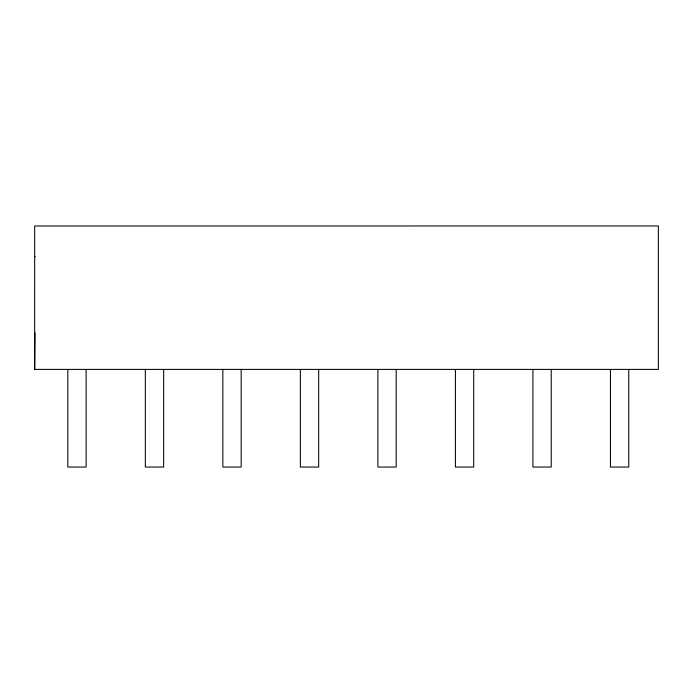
<?xml version="1.0" encoding="UTF-8"?>
<svg xmlns="http://www.w3.org/2000/svg" width="693" height="693" viewBox="0 0 693 693"><rect width="100%" height="100%" fill="white"/><g stroke="black" fill="none" stroke-linecap="round" stroke-linejoin="round"><path stroke-width="1.04" d="M34.996 332.995L34.676 369.412L658.35 369.404L658.35 225.961L34.676 225.979L34.65 369.404M34.676 256.497L35.222 256.479M628.75 369.404L628.75 467.056L610.438 467.056L610.438 369.404M551.23 369.404L551.23 467.056L532.917 467.056L532.917 369.404M473.717 369.404L473.717 467.056L455.405 467.056L455.405 369.404M396.197 369.404L396.197 467.056L377.884 467.056L377.884 369.404M318.685 369.404L318.685 467.056L300.372 467.056L300.372 369.404M241.164 369.404L241.164 467.056L222.851 467.056L222.851 369.404M163.652 369.404L163.652 467.056L145.339 467.056L145.339 369.404M86.131 369.404L86.131 467.056L67.827 467.056L67.827 369.404"/></g></svg>
